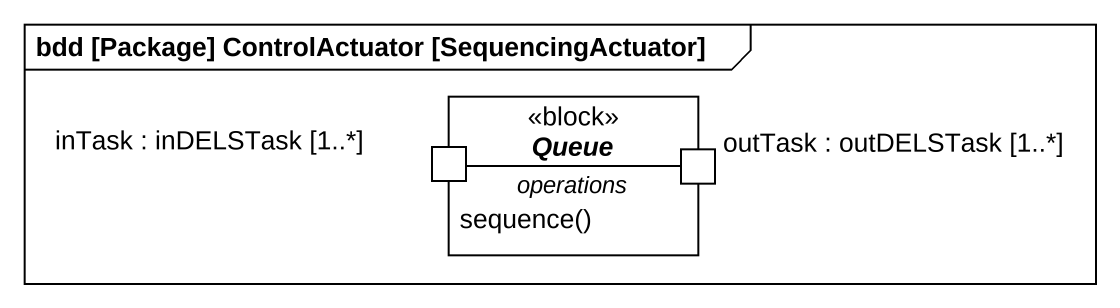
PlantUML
@startuml
mainframe bdd [Package] ControlActuator [SequencingActuator]
hide circle
hide empty members
abstract class "Queue" as Queue_ <<block>> #FFFFFF {
  -- operations --
  sequence()
  -- ports --
  outTask : outDELSTask [1..*]
  inTask : inDELSTask [1..*]
}
@enduml
